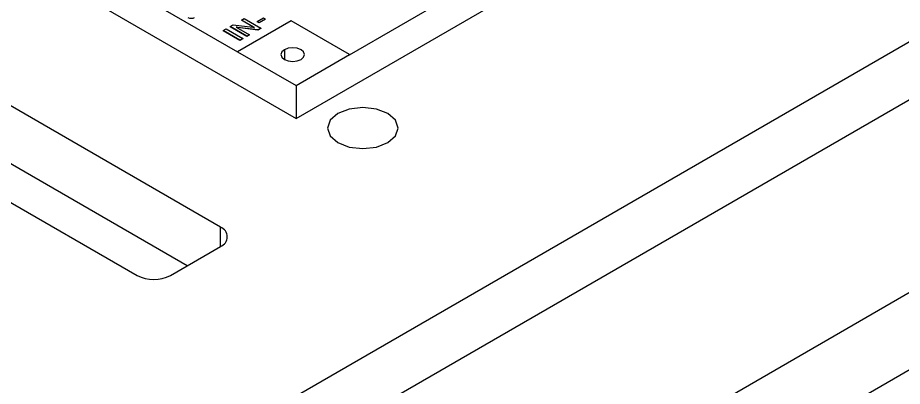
# Model space of a CAD drawing. Header units: millimetres. Extents: x 53 to 380, y 29 to 265.
# Drawn here: x 328.08 to 346.81, y 91.81 to 99.61 of the extents above; entities that cross this region are included whole.
import ezdxf

# ---------------------------------------------------------------- set-up
doc = ezdxf.new("R2010")
doc.units = ezdxf.units.MM

msp = doc.modelspace()

# ---------------------------------------------------------------- linework, layer by layer
at = {"color": 7, "linetype": 'Continuous', "lineweight": 25}
for p, q in [((322.9873, 85.2689), (373.9155, 114.6692)), ((322.9873, 84.0441), (373.9155, 113.4444)), ((333.9728, 97.479), (349.2463, 106.2962)), ((335.1042, 98.8262), (346.513, 105.4124)), ((326.4598, 101.8162), (333.9728, 97.479)), ((327.6972, 101.7959), (332.7354, 98.8874)), ((332.5741, 99.4218), (332.642, 99.4611)), ((332.642, 99.4611), (333.0582, 99.4084)), ((333.8667, 99.5446), (332.7354, 98.8915)), ((332.8163, 99.5616), (332.8724, 99.594)), ((333.0441, 99.4301), (332.8163, 99.5616)), ((332.8163, 99.5616), (332.8163, 99.5576)), ((333.0441, 99.426), (332.8163, 99.5576)), ((332.8724, 99.594), (333.2259, 99.3899)), ((333.1475, 99.5273), (333.2815, 99.6046)), ((333.1475, 99.5273), (333.1475, 99.5232)), ((333.1894, 99.5031), (333.1475, 99.5273)), ((333.1894, 99.499), (333.1475, 99.5232)), ((333.3233, 99.5804), (333.1894, 99.5031)), ((333.3233, 99.5764), (333.1894, 99.499)), ((333.1894, 99.5031), (333.1894, 99.499)), ((333.2815, 99.6046), (333.3233, 99.5804)), ((333.3233, 99.5804), (333.3233, 99.5764)), ((335.1042, 98.8303), (333.8667, 99.5446)), ((332.4296, 99.3384), (332.4898, 99.3731)), ((332.7832, 99.1343), (332.4296, 99.3384)), ((332.4296, 99.3384), (332.4296, 99.3344)), ((332.7832, 99.1303), (332.4296, 99.3344)), ((332.4898, 99.3731), (332.8433, 99.169)), ((332.5741, 99.4218), (332.5741, 99.4177)), ((332.9276, 99.2177), (332.5741, 99.4218)), ((332.9276, 99.2136), (332.5741, 99.4177)), ((332.7032, 99.4119), (332.7018, 99.411)), ((332.7032, 99.4119), (332.7032, 99.4103)), ((333.1622, 99.3531), (332.7343, 99.4061)), ((332.7343, 99.4061), (332.7343, 99.402)), ((333.1622, 99.349), (332.7343, 99.402)), ((332.7523, 99.3841), (332.9841, 99.2503)), ((333.0441, 99.4301), (333.0441, 99.426)), ((333.0931, 99.4035), (333.0941, 99.404)), ((333.2259, 99.3899), (333.1622, 99.3531)), ((333.2259, 99.3858), (333.1622, 99.349)), ((333.1622, 99.3531), (333.1622, 99.349)), ((333.2259, 99.3899), (333.2259, 99.3858)), ((332.8433, 99.169), (332.7832, 99.1343)), ((332.8433, 99.165), (332.7832, 99.1303)), ((332.7832, 99.1343), (332.7832, 99.1303)), ((332.8433, 99.169), (332.8433, 99.165)), ((332.9841, 99.2503), (332.9276, 99.2177)), ((332.9841, 99.2462), (332.9276, 99.2136)), ((332.9276, 99.2177), (332.9276, 99.2136)), ((332.9841, 99.2503), (332.9841, 99.2462)), ((332.373, 95.1774), (326.009, 98.8513)), ((332.7354, 98.8915), (333.9728, 98.1771)), ((332.7354, 98.8915), (332.7354, 98.8874)), ((333.9728, 98.1771), (335.1042, 98.8303)), ((335.1042, 98.8303), (335.1042, 98.8262)), ((333.9728, 98.1771), (333.9728, 97.479)), ((324.2412, 97.8307), (330.6052, 94.1569)), ((331.6657, 94.3609), (326.009, 97.6264)), ((322.9873, 79.9614), (353.1813, 97.3921)), ((322.9873, 78.3283), (351.2009, 94.6157)), ((331.3123, 94.1569), (332.373, 94.7692))]:
    msp.add_line(p, q, dxfattribs=at)
at = {"color": 8, "linetype": 'Continuous', "lineweight": 25}
for p, q in [((333.7253, 98.9323), (333.7253, 98.7282)), ((332.373, 94.7692), (332.373, 95.1774))]:
    msp.add_line(p, q, dxfattribs=at)
at = {"color": 7, "linetype": 'Continuous', "lineweight": 25, "flags": 128}
for points in [[(333.7253, 98.9323), (333.6711, 98.8855), (333.6521, 98.8303), (333.6711, 98.775), (333.7253, 98.7282), (333.8064, 98.6969), (333.9021, 98.686), (333.9978, 98.6969), (334.0789, 98.7282)], [(334.0789, 98.7282), (334.1331, 98.775), (334.1521, 98.8303), (334.1331, 98.8855), (334.0789, 98.9323), (333.9978, 98.9636), (333.9021, 98.9746), (333.8064, 98.9636), (333.7253, 98.9323)], [(335.9173, 97.5807), (335.674, 97.6746), (335.387, 97.7075), (335.1, 97.6746), (334.8567, 97.5807), (334.6941, 97.4403), (334.637, 97.2746), (334.6941, 97.1089), (334.8567, 96.9684), (335.1, 96.8746), (335.387, 96.8416), (335.674, 96.8746), (335.9173, 96.9684), (336.0799, 97.1089), (336.137, 97.2746), (336.0799, 97.4403), (335.9173, 97.5807)]]:
    msp.add_lwpolyline(points, dxfattribs=at)
at = {"color": 7, "linetype": 'Continuous', "lineweight": 25}
for centre, radius, start, end in [((331.7542, 99.7536), 0.1537, 242.60858, 297.39142), ((332.2955, 94.9733), 0.2183, 290.78295, 69.21649), ((330.9588, 94.8393), 0.7685, 242.6096, 297.39058)]:
    msp.add_arc(centre, radius, start, end, dxfattribs=at)
for points, knots in [([(332.7018, 99.411), (332.7116, 99.4062), (332.729, 99.3976), (332.7452, 99.3883), (332.7523, 99.3841)], [0, 0, 0, 0, 0.55985242, 1, 1, 1, 1]), ([(332.7343, 99.4061), (332.7284, 99.407), (332.7178, 99.4085), (332.7077, 99.4108), (332.7032, 99.4119)], [0, 0, 0, 0, 0.5598895, 1, 1, 1, 1]), ([(332.7343, 99.402), (332.7283, 99.4028), (332.7208, 99.4039), (332.7135, 99.4055), (332.7119, 99.4059)], [0, 0, 0, 0, 0.7829645, 1, 1, 1, 1]), ([(333.0941, 99.404), (333.0844, 99.4087), (333.067, 99.4169), (333.0511, 99.4261), (333.0441, 99.4301)], [0, 0, 0, 0, 0.5598443, 1, 1, 1, 1]), ([(333.0841, 99.4049), (333.0778, 99.4079), (333.0638, 99.4146), (333.0511, 99.422), (333.0441, 99.426)], [0, 0, 0, 0, 0.45331142, 1, 1, 1, 1]), ([(333.0582, 99.4084), (333.0648, 99.4076), (333.0765, 99.4061), (333.0881, 99.4043), (333.0931, 99.4035)], [0, 0, 0, 0, 0.5600235, 1, 1, 1, 1])]:
    msp.add_open_spline(points, degree=3, knots=knots, dxfattribs=at)

doc.saveas('drawing.dxf')
